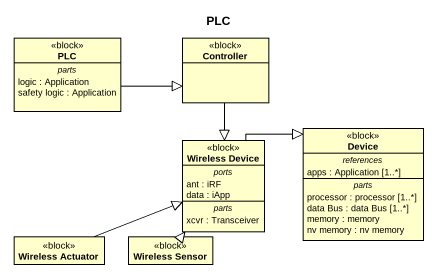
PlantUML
@startuml
title PLC
hide circle
hide empty members
class PLC <<block>> {
  -- parts --
  logic : Application
  safety logic : Application
}
class Controller <<block>>
class Device <<block>> {
  -- references --
  apps : Application [1..*]
  -- parts --
  processor : processor [1..*]
  data Bus : data Bus [1..*]
  memory : memory
  nv memory : nv memory
}
class "Wireless Device" as Wireless_Device <<block>> {
  -- ports --
  ant : iRF
  data : iApp
  -- parts --
  xcvr : Transceiver
}
class "Wireless Actuator" as Wireless_Actuator <<block>>
class "Wireless Sensor" as Wireless_Sensor <<block>>
PLC -right-|> Controller
Controller --|> Wireless_Device
Wireless_Device -right-|> Device
Wireless_Actuator -right-|> Wireless_Device
Wireless_Sensor -up-|> Wireless_Device
@enduml
